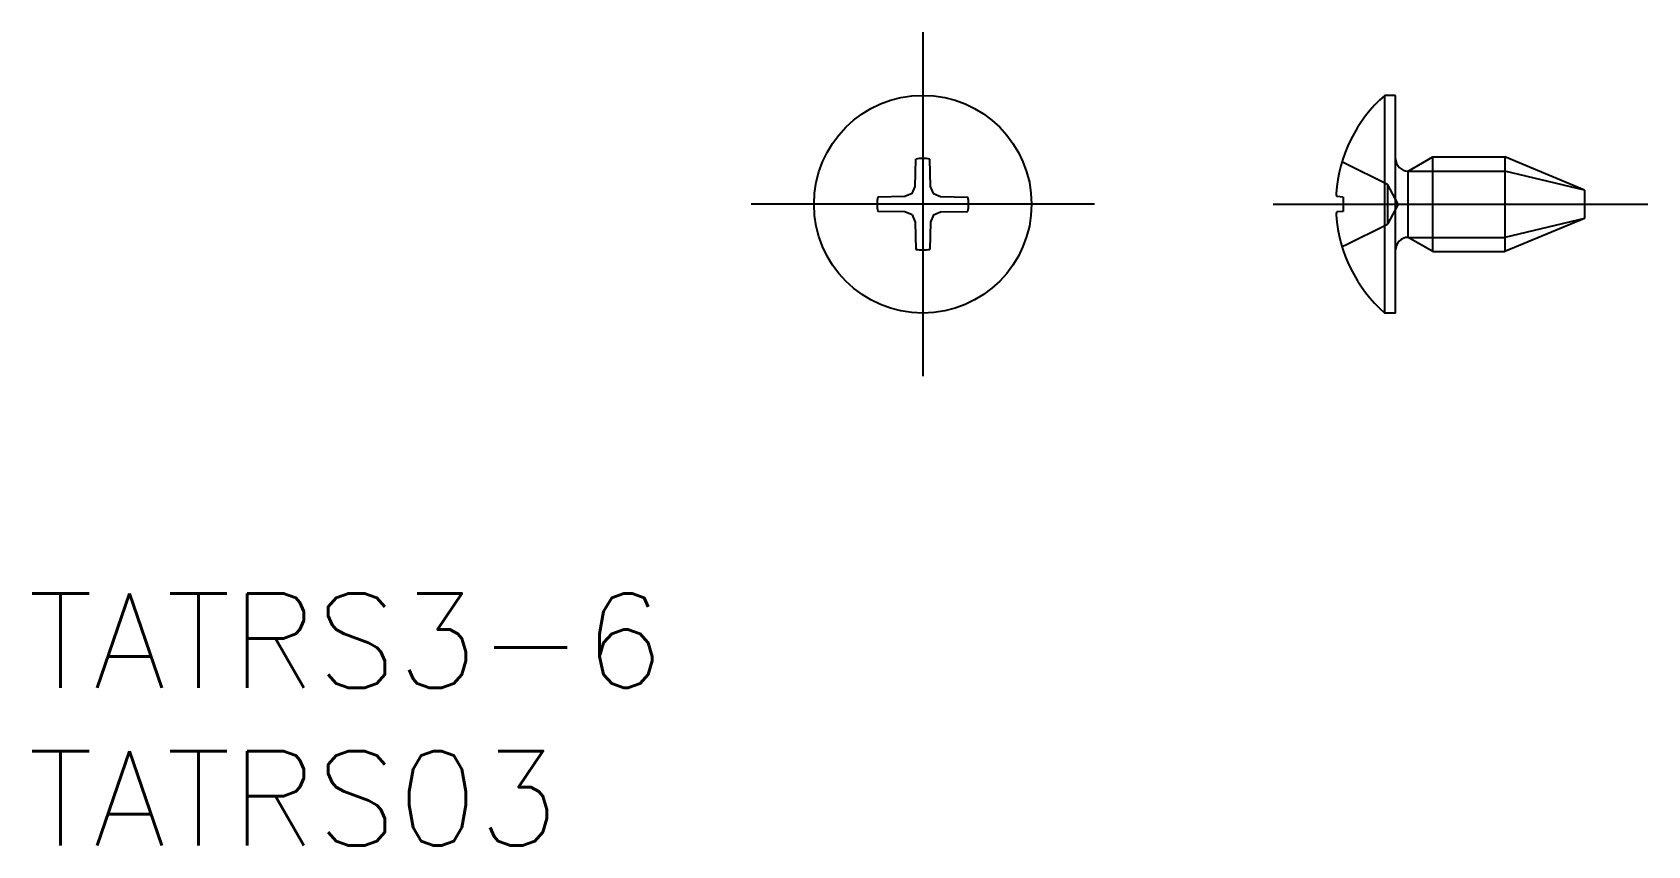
# Model space of a CAD drawing. Extents: x -28.3 to 23, y -20.3 to 5.5.
import ezdxf

# ---------------------------------------------------------------- set-up
doc = ezdxf.new("R2010")
doc.units = 0
doc.linetypes.add('CENTER', pattern=[50.8, 31.75, -6.35, 6.35, -6.35])
doc.linetypes.add('DASHED', pattern=[19.05, 12.7, -6.35])
doc.layers.get('0').update_dxf_attribs({"linetype": 'CONTINUOUS'})
doc.layers.add('CENTER', color=1, linetype='CENTER')
doc.styles.get("Standard").update_dxf_attribs({"font": 'txt.shx', "height": 3, "bigfont": 'bigfont.shx'})

msp = doc.modelspace()

# ---------------------------------------------------------------- linework, layer by layer
at = {"color": 7, "linetype": 'CONTINUOUS'}
for p, q in [((14.657, -3.45), (14.657, 3.45)), ((15, 3.45), (14.657, 3.45)), ((15, -3.45), (15, 3.45)), ((-0.241, 0.566), (-0.226, 1.432)), ((0.241, 0.566), (0.226, 1.432)), ((15.4, 1.05), (16.179, 1.5)), ((15.4, -1.05), (15.4, 1.05)), ((16.179, 1.5), (18.465, 1.5)), ((16.179, -1.5), (16.179, 1.5)), ((21, 0.45), (18.465, 1.5)), ((18.465, 1.5), (18.465, -1.5)), ((-0.341, 0.341), (-0.241, 0.566)), ((0.341, 0.341), (0.241, 0.566)), ((-0.566, 0.241), (-1.432, 0.226)), ((-0.341, 0.341), (-0.566, 0.241)), ((0.341, 0.341), (0.566, 0.241)), ((0.566, 0.241), (1.432, 0.226)), ((13.335, 0.226), (13.135, 0.241)), ((13.335, 0.226), (13.335, -0.226)), ((21, 0.45), (21, -0.45)), ((-0.566, -0.241), (-1.432, -0.226)), ((-0.341, -0.341), (-0.566, -0.241)), ((-0.341, -0.341), (-0.241, -0.566)), ((0.341, -0.341), (0.241, -0.566)), ((0.341, -0.341), (0.566, -0.241)), ((0.566, -0.241), (1.432, -0.226)), ((13.335, -0.226), (13.135, -0.241)), ((21, -0.45), (18.465, -1.5)), ((-0.241, -0.566), (-0.226, -1.432)), ((0.241, -0.566), (0.226, -1.432)), ((16.179, -1.5), (15.4, -1.05)), ((16.179, -1.5), (18.465, -1.5)), ((15, -3.45), (14.657, -3.45))]:
    msp.add_line(p, q, dxfattribs=at)
at = {"color": 3, "linetype": 'DASHED'}
for p, q in [((13.378, 1.312), (14.749, 0.635)), ((14.749, 0.635), (14.749, -0.635)), ((15.087, 0), (14.749, 0.635)), ((15.087, 0), (14.749, -0.635)), ((13.378, -1.312), (14.749, -0.635))]:
    msp.add_line(p, q, dxfattribs=at)
at = {"color": 3, "linetype": 'CONTINUOUS'}
for p, q in [((15.4, 1.05), (18.465, 1.05)), ((21, 0.45), (18.465, 1.05)), ((21, -0.45), (18.465, -1.05)), ((15.4, -1.05), (18.465, -1.05))]:
    msp.add_line(p, q, dxfattribs=at)
at = {"color": 7, "linetype": 'CONTINUOUS'}
msp.add_circle((0, 0), 3.45, dxfattribs=at)
for centre, radius, start, end in [((17.7, 0), 4.6, 131.4096, 175.7465), ((0, 0), 1.45, 81.0389, 98.9611), ((15.4, 1.45), 0.4, 180, 270), ((0, 0), 1.45, 171.0389, 188.9611), ((0, 0), 1.45, 351.0389, 8.9611), ((13.308, 0.332), 0.195, 177.3267, 207.7816), ((13.308, -0.332), 0.195, 152.2184, 182.6733), ((17.7, 0), 4.6, 184.2535, 228.5904), ((0, 0), 1.45, 261.0389, 278.9611), ((15.4, -1.45), 0.4, 90, 180)]:
    msp.add_arc(centre, radius, start, end, dxfattribs=at)
at = {"color": 3, "linetype": 'DASHED'}
for centre, start, end in [((13.6, 1.761), 233.8067, 243.7), ((13.6, -1.761), 116.3, 126.1933)]:
    msp.add_arc(centre, 0.5, start, end, dxfattribs=at)
at = {"layer": 'CENTER', "color": 1, "linetype": 'CENTER'}
for p, q in [((0, 5.45), (0, -5.45)), ((5.45, 0), (-5.45, 0)), ((11.112, 0), (23, 0))]:
    msp.add_line(p, q, dxfattribs=at)

# ---------------------------------------------------------------- texts
at = {"color": 7, "linetype": 'CONTINUOUS'}
for s, p in [('TATRS3-6', (-28.384, -15.337)), ('TATRS03', (-28.384, -20.337))]:
    msp.add_text(s, height=3, dxfattribs=at).set_placement(p)

doc.saveas('drawing.dxf')
